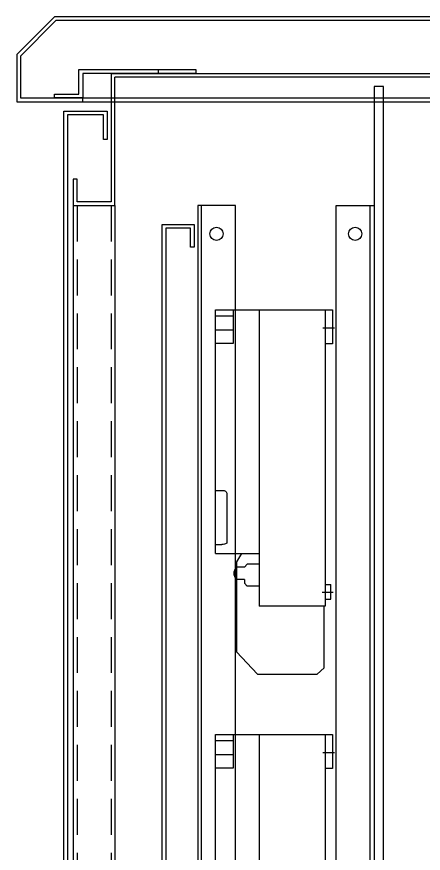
# Model space of a CAD drawing. Header units: millimetres. Extents: x -33730 to 17150, y -76829 to -27437.
# Drawn here: x -1862.5 to -1646.9, y -68906.7 to -68463.6 of the extents above; entities that cross this region are included whole.
import ezdxf

# ---------------------------------------------------------------- set-up
doc = ezdxf.new("R2010")
doc.units = ezdxf.units.MM
doc.header["$LTSCALE"] = 3
doc.linetypes.add('ACAD_ISO04W100', pattern=[30, 24, -3, 0, -3])
doc.linetypes.add('HIDDEN', pattern=[9.525, 6.35, -3.175])
for name, color, linetype in [('@.VISIBLE', 7, 'Continuous'), ('centerline', 6, 'ACAD_ISO04W100'), ('dim', 7, 'Continuous'), ('equipments', 2, 'Continuous')]:
    doc.layers.add(name, color=color, linetype=linetype)

# ---------------------------------------------------------------- blocks, each defined once
blk = doc.blocks.new('CE-38 Side')
at = {"layer": 'centerline'}
for p, q in [((-1.04, -9.79), (5.06, -9.79)), ((-0.37, -149.79), (5.55, -149.79))]:
    blk.add_line(p, q, dxfattribs=at)
at = {"layer": 'equipments'}
for p, q in [((0, 0), (0, -18.12)), ((62, 0), (0, 0)), ((3.87, 0), (3.87, -157)), ((38.73, -157), (38.73, 0)), ((52.66, 0), (52.66, -17.93)), ((62, -129.08), (62, 0)), ((62, -3.17), (52.66, -3.17)), ((62, -10.67), (52.66, -10.67)), ((0, -18.12), (3.87, -18.12)), ((52.66, -17.93), (62, -17.93)), ((56.1, -97.43), (56.1, -123.6)), ((62, -95.77), (58.17, -95.77)), ((62, -124.44), (58.64, -124.44)), ((62, -129.08), (38.73, -129.08)), ((48.29, -129.08), (50.99, -133.52)), ((38.73, -134.75), (45.24, -134.75)), ((45.24, -134.75), (46.73, -136.36)), ((46.73, -136.36), (50.99, -136.36)), ((50.99, -133.52), (50.99, -181.16)), ((3.87, -145.6), (0.96, -145.6)), ((0.96, -153.4), (0.96, -145.6)), ((45.24, -146.39), (46.73, -144.78)), ((46.73, -142.93), (50.99, -142.93)), ((46.73, -142.93), (46.73, -144.78)), ((38.73, -146.39), (45.24, -146.39)), ((3.87, -153.4), (0.96, -153.4)), ((3.87, -157), (38.83, -157)), ((4.5, -189.7), (4.5, -157)), ((50.99, -181.16), (39.73, -193)), ((8.13, -193), (4.5, -189.7)), ((39.73, -193), (8.13, -193))]:
    blk.add_line(p, q, dxfattribs=at)
for centre, radius, start, end in [((57.89, -97.53), 1.79, 81.097, 183.2065), ((58.48, -120.68), 3.77, 230.8403, 272.3199), ((46.87, -139.65), 5.27, 321.4222, 38.5778)]:
    blk.add_arc(centre, radius, start, end, dxfattribs=at)

msp = doc.modelspace()

# ---------------------------------------------------------------- linework, layer by layer
at = {"layer": '@.VISIBLE'}
for p, q in [((-1812.46, -68493.55), (-1437.46, -68493.55)), ((-1439.46, -68495.55), (-1810.46, -68495.55))]:
    msp.add_line(p, q, dxfattribs=at)
at = {"layer": '@.VISIBLE', "color": 6}
msp.add_line((-1787.46, -68491.55), (-1787.46, -68493.55), dxfattribs=at)
at = {"layer": '@.VISIBLE', "color": 1}
msp.add_line((-1827.46, -68508.55), (-1827.46, -68506.55), dxfattribs=at)
at = {"layer": '@.VISIBLE', "color": 252}
for p, q in [((-1832.46, -68563.55), (-1832.46, -69293.55)), ((-1810.46, -68563.55), (-1810.46, -69293.55))]:
    msp.add_line(p, q, dxfattribs=at)
at = {"layer": '@.VISIBLE', "color": 252, "linetype": 'HIDDEN'}
for p, q in [((-1830.46, -68563.55), (-1830.46, -69293.55)), ((-1812.46, -68563.55), (-1812.46, -69293.55))]:
    msp.add_line(p, q, dxfattribs=at)
at = {"layer": '@.VISIBLE', "color": 2}
msp.add_line((-1764.51, -69293.55), (-1764.51, -68563.55), dxfattribs=at)
at = {"layer": '@.VISIBLE', "color": 151}
msp.add_line((-1675.01, -69293.55), (-1675.01, -68563.55), dxfattribs=at)
at = {"layer": '@.VISIBLE', "color": 1}
for points in [[(-1862.46, -68508.55), (-1387.46, -68508.55), (-1387.46, -68483.55), (-1407.46, -68463.55), (-1842.46, -68463.55), (-1862.46, -68483.55)], [(-1860.46, -68506.55), (-1389.46, -68506.55), (-1389.46, -68484.38), (-1408.29, -68465.55), (-1841.63, -68465.55), (-1860.46, -68484.38)]]:
    msp.add_lwpolyline(points, close=True, dxfattribs=at)
at = {"layer": '@.VISIBLE', "color": 6}
msp.add_lwpolyline([(-1767.46, -68493.55), (-1827.46, -68493.55), (-1827.46, -68506.55), (-1842.46, -68506.55), (-1842.46, -68504.55), (-1829.46, -68504.55), (-1829.46, -68491.55), (-1767.46, -68491.55)], close=True, dxfattribs=at)
at = {"layer": '@.VISIBLE'}
msp.add_lwpolyline([(-1812.46, -68493.55), (-1812.46, -68561.55), (-1830.46, -68561.55), (-1830.46, -68549.55), (-1832.46, -68549.55), (-1832.46, -68563.55), (-1810.46, -68563.55), (-1810.46, -68495.55)], dxfattribs=at)
at = {"layer": '@.VISIBLE', "color": 2}
for points in [[(-1673.01, -68926.55), (-1668.01, -68926.55), (-1668.01, -68500.55), (-1673.01, -68500.55)], [(-1746.51, -68563.55), (-1766.51, -68563.55), (-1766.51, -69293.55), (-1746.51, -69293.55)]]:
    msp.add_lwpolyline(points, close=True, dxfattribs=at)
at = {"layer": '@.VISIBLE', "color": 4}
for points in [[(-1816.46, -68528.55), (-1816.46, -68515.55), (-1835.46, -68515.55), (-1835.46, -69336.55), (-1816.46, -69336.55), (-1816.46, -69323.55), (-1814.46, -69323.55), (-1814.46, -69338.55), (-1837.46, -69338.55), (-1837.46, -68513.55), (-1814.46, -68513.55), (-1814.46, -68528.55)], [(-1768.31, -69271.55), (-1768.31, -69283.55), (-1785.31, -69283.55), (-1785.31, -68573.55), (-1768.31, -68573.55), (-1768.31, -68585.55), (-1770.31, -68585.55), (-1770.31, -68575.55), (-1783.31, -68575.55), (-1783.31, -69281.55), (-1770.31, -69281.55), (-1770.31, -69271.55)]]:
    msp.add_lwpolyline(points, close=True, dxfattribs=at)
at = {"layer": '@.VISIBLE', "color": 151}
msp.add_lwpolyline([(-1693.01, -68563.55), (-1673.01, -68563.55), (-1673.01, -69293.55), (-1693.01, -69293.55)], close=True, dxfattribs=at)
at = {"layer": '@.VISIBLE', "color": 2}
msp.add_circle((-1756.51, -68578.55), 3.5, dxfattribs=at)
at = {"layer": '@.VISIBLE', "color": 151}
msp.add_circle((-1683.01, -68578.55), 3.5, dxfattribs=at)

# ---------------------------------------------------------------- block references
at = {"layer": 'dim', "xscale": -1}
for p in [(-1695.01, -68618.76), (-1695.01, -68843.76)]:
    msp.add_blockref('CE-38 Side', p, dxfattribs=at)

doc.saveas('drawing.dxf')
